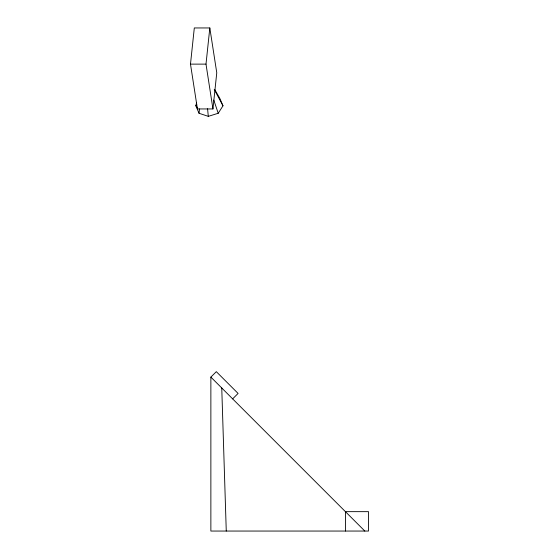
<?xml version="1.0" encoding="UTF-8"?>
<svg xmlns="http://www.w3.org/2000/svg" width="559" height="559" viewBox="0 0 559 559"><rect width="100%" height="100%" fill="white"/><g stroke="black" fill="none" stroke-linecap="round" stroke-linejoin="round"><path stroke-width="0.84" d="M190.486 64.124L194.308 27.95L209.821 27.95L216.766 72.775L212.944 108.949L197.432 108.949L190.486 64.124L205.998 64.124L212.944 108.949M197.432 108.949L197.613 107.23M205.998 64.124L209.821 27.95M214.726 89.538L219.799 98.342L222.985 105.805L218.22 113.267L208.297 116.356L199.025 113.267L199.535 108.949M199.025 113.267L195.839 105.805L196.614 102.486M195.839 105.805L196.705 104.449M345.42 531.05L345.42 511.653L368.514 511.653L368.514 531.05L210.869 531.05L210.869 377.101L216.312 371.658L238.085 393.431L232.642 398.874M210.869 377.101L364.817 531.05M222.985 105.805L214.244 89.44M213.79 100.075L218.22 113.267M207.578 108.739L208.297 116.356M221.755 387.988L226.262 531.05"/></g></svg>
